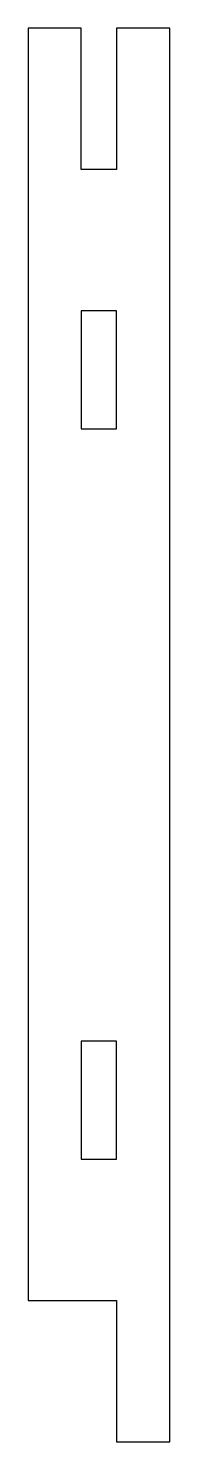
# Model space of a CAD drawing. Header units: millimetres. Extents: x 3871 to 3883, y 1601 to 1721.
import ezdxf

# ---------------------------------------------------------------- set-up
doc = ezdxf.new("R2010")
doc.units = ezdxf.units.MM

msp = doc.modelspace()

# ---------------------------------------------------------------- linework, layer by layer
at = {"color": 0, "extrusion": (0, 0, -1)}
for p, q in [((3871.37, 1720.75, -211.12), (3871.37, 1612.75, -211.12)), ((3875.87, 1720.75, -211.12), (3871.37, 1720.75, -211.12)), ((3875.87, 1708.75, -211.12), (3875.87, 1720.75, -211.12)), ((3878.87, 1720.75, -211.12), (3878.87, 1708.75, -211.12)), ((3883.37, 1720.75, -211.12), (3878.87, 1720.75, -211.12)), ((3883.37, 1600.75, -211.12), (3883.37, 1720.75, -211.12)), ((3878.87, 1708.75, -211.12), (3875.87, 1708.75, -211.12)), ((3875.87, 1696.75, -211.12), (3875.87, 1686.75, -211.12)), ((3878.87, 1696.75, -211.12), (3875.87, 1696.75, -211.12)), ((3878.87, 1686.75, -211.12), (3878.87, 1696.75, -211.12)), ((3875.87, 1686.75, -211.12), (3878.87, 1686.75, -211.12)), ((3878.87, 1634.75, -211.12), (3875.87, 1634.75, -211.12)), ((3875.87, 1634.75, -211.12), (3875.87, 1624.75, -211.12)), ((3878.87, 1624.75, -211.12), (3878.87, 1634.75, -211.12)), ((3875.87, 1624.75, -211.12), (3878.87, 1624.75, -211.12)), ((3871.37, 1612.75, -211.12), (3878.87, 1612.75, -211.12)), ((3878.87, 1612.75, -211.12), (3878.87, 1600.75, -211.12)), ((3878.87, 1600.75, -211.12), (3883.37, 1600.75, -211.12))]:
    msp.add_line(p, q, dxfattribs=at)

doc.saveas('drawing.dxf')
